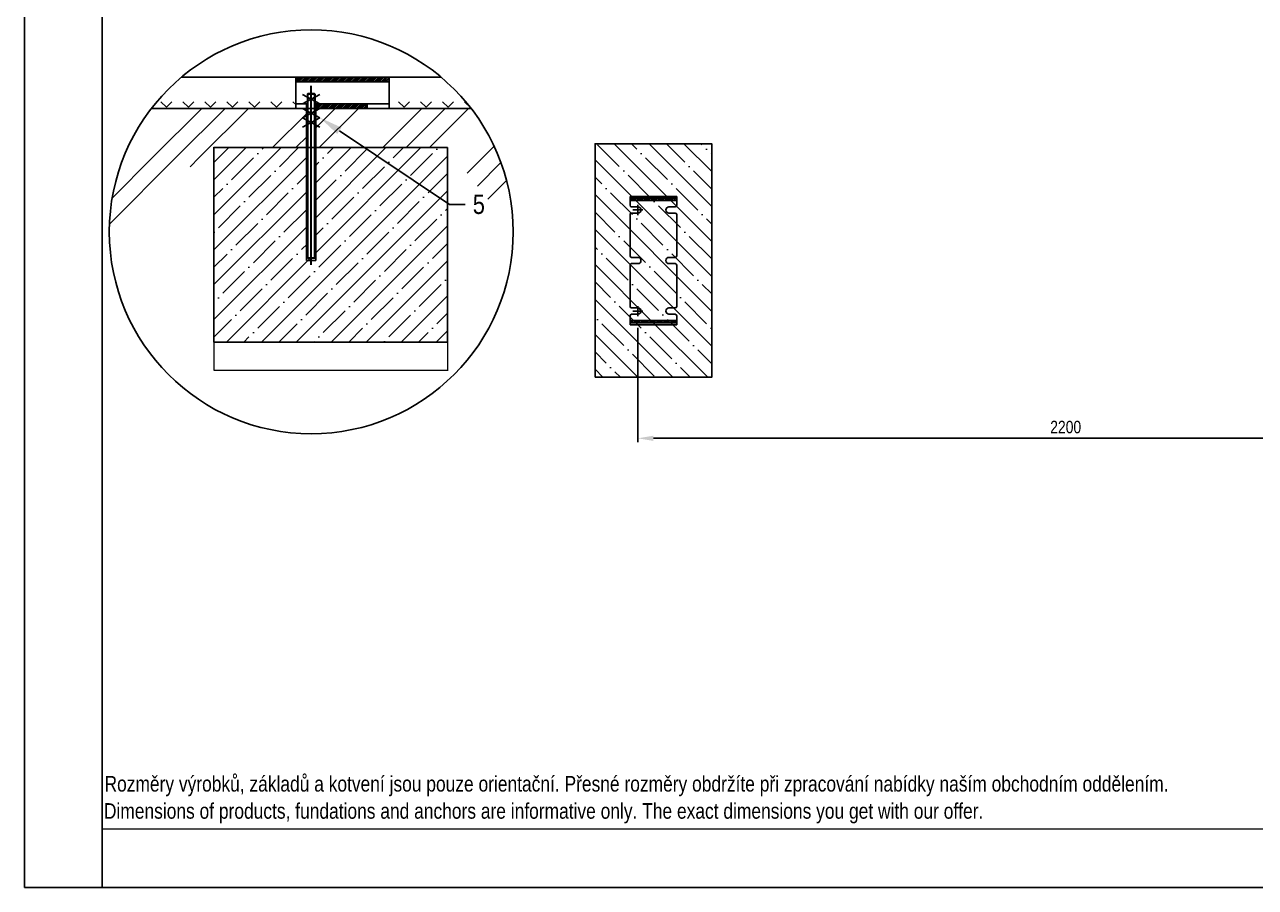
# Model space of a CAD drawing. Header units: millimetres. Extents: x 11758 to 17968, y 3782 to 8272.
# Drawn here: x 11758 to 14922, y 3782 to 5999 of the extents above; entities that cross this region are included whole.
import ezdxf
from ezdxf import colors
from ezdxf.entities.mleader import LeaderData, LeaderLine
from ezdxf.lldxf.tags import DXFTag
from ezdxf.math import Vec2, Vec3

# ---------------------------------------------------------------- set-up
doc = ezdxf.new("R2010")
doc.units = ezdxf.units.MM
doc.header["$LTSCALE"] = 0.1
doc.linetypes.add('DashDot', pattern=[15, 9, -3, 0, -3])
doc.layers.add('Nekreslit', color=6, linetype='Continuous', plot=False)
doc.layers.add('SRAFY', color=251, linetype='Continuous', lineweight=13)
doc.styles.add('SEACAD_Arial', font='arial.ttf', dxfattribs={"width": 0.8})
tags = doc.linetypes.add('CENTER2', pattern=[28.575, 19.05, -3.175, 3.175, -3.175]).pattern_tags.tags
tags[10:11] = [DXFTag(74, 4), DXFTag(75, 0), DXFTag(340, '0'), DXFTag(46, 0.0), DXFTag(50, 0.0), DXFTag(44, 0.0), DXFTag(45, 0.0)]
tags[8:9] = [DXFTag(74, 4), DXFTag(75, 0), DXFTag(340, '0'), DXFTag(46, 0.0), DXFTag(50, 0.0), DXFTag(44, 0.0), DXFTag(45, 0.0)]
tags[6:7] = [DXFTag(74, 4), DXFTag(75, 0), DXFTag(340, '0'), DXFTag(46, 0.0), DXFTag(50, 0.0), DXFTag(44, 0.0), DXFTag(45, 0.0)]
tags[4:5] = [DXFTag(74, 4), DXFTag(75, 0), DXFTag(340, '0'), DXFTag(46, 0.0), DXFTag(50, 0.0), DXFTag(44, 0.0), DXFTag(45, 0.0)]
tags = doc.linetypes.add('HIDDEN2', pattern=[4.7625, 3.175, -1.5875]).pattern_tags.tags
tags[6:7] = [DXFTag(74, 4), DXFTag(75, 0), DXFTag(340, '0'), DXFTag(46, 0.0), DXFTag(50, 0.0), DXFTag(44, 0.0), DXFTag(45, 0.0)]
tags[4:5] = [DXFTag(74, 4), DXFTag(75, 0), DXFTag(340, '0'), DXFTag(46, 0.0), DXFTag(50, 0.0), DXFTag(44, 0.0), DXFTag(45, 0.0)]
doc.dimstyles.new('ISO-25', dxfattribs={"dimtxt": 1.6, "dimasz": 2, "dimexe": 0.5, "dimexo": 1.5, "dimtad": 1, "dimdec": 0, "dimtxsty": 'SEACAD_Arial', "dimcen": 2, "dimadec": 0, "dimazin": 0, "dimtfac": 1, "dimtdec": 0, "dimtmove": 0, "dimatfit": 3, "dimfxl": 1, "dimarcsym": 0})

# ---------------------------------------------------------------- blocks, each defined once
blk = doc.blocks.new('*D12')
at = {"color": 0, "lineweight": -2, "transparency": 16777216}
for p, q in [((13334.7, 5219.9), (13334.7, 4926)), ((15534.7, 5219.9), (15534.7, 4926)), ((13374.7, 4936), (15494.7, 4936))]:
    blk.add_line(p, q, dxfattribs=at)
at = {"color": 0, "transparency": 16777216}
for points in [[(13374.7, 4942.7), (13374.7, 4929.3), (13334.7, 4936)], [(15494.7, 4942.7), (15494.7, 4929.3), (15534.7, 4936)]]:
    blk.add_solid(points, dxfattribs=at)
at = {"layer": 'Defpoints', "color": 0, "transparency": 16777216}
for p in [(13334.7, 5249.9), (15534.7, 5249.9), (15534.7, 4936)]:
    blk.add_point(p, dxfattribs=at)
at = {"color": 0, "transparency": 16777216, "insert": (14434.7, 4964.8), "char_height": 32, "attachment_point": 5, "style": 'SEACAD_Arial'}
blk.add_mtext('2200', dxfattribs=at)

msp = doc.modelspace()

# ---------------------------------------------------------------- hatches: boundary and pattern name
at = {"layer": 'SRAFY'}
h = msp.add_hatch(dxfattribs=at)
h.set_pattern_fill('ANSI31', color=256)
h.set_pattern_definition([(45, (8863.854, 146.4168), (-2.245064, 2.245064), [])])
h.paths.add_polyline_path([(12695.1, 5864), (12455.1, 5864), (12455.1, 5852), (12695.1, 5852)])
h.paths.add_polyline_path([(12639.1, 5796), (12511.1, 5796), (12511.1, 5784), (12639.1, 5784)])
h = msp.add_hatch(dxfattribs=at)
h.set_pattern_fill('TERACO', color=256, scale=20)
h.set_pattern_definition([(45, (3637.57, 469.345), (-28.28427, 28.28427), [20, -20]), (135, (3694.137, 469.345), (-28.28427, -28.28427), [20, -20])])
h.paths.add_polyline_path([(12084.3, 5784), (12084.3, 5807), (12455.1, 5807), (12455.1, 5784)])
h = msp.add_hatch(dxfattribs=at)
h.set_pattern_fill('TERACO', color=256, scale=20)
h.set_pattern_definition([(45, (4248.505, 469.345), (-28.28427, 28.28427), [20, -20]), (135, (4305.074, 469.345), (-28.28427, -28.28427), [20, -20])])
h.paths.add_polyline_path([(12695.3, 5784), (12695.3, 5807), (12896.9, 5807), (12896.9, 5784)])
h = msp.add_hatch(dxfattribs=at)
h.set_pattern_fill('GOST_GROUND', color=256, scale=20)
h.set_pattern_definition([(45, (5016.1, 1414.85), (282.8427, -2e-14), [400]), (45, (5076.1, 1414.85), (282.8427, -2e-14), [400]), (45, (5136.1, 1414.85), (282.8427, -2e-14), [400])])
edge = h.paths.add_edge_path()
edge.add_line((12485.1, 5784), (12463.1, 5784))
edge.add_line((12463.1, 5784), (12084.2, 5784))
edge.add_arc((12495.1, 5466.8), 519.1, 142.3369, 180)
edge.add_line((11976, 5466.8), (12245.1, 5683.4))
edge.add_line((12245.1, 5683.4), (12485.1, 5683.4))
edge.add_line((12485.1, 5683.4), (12485.1, 5784))
edge = h.paths.add_edge_path()
edge.add_line((12906, 5784), (12527.1, 5784))
edge.add_line((12527.1, 5784), (12505.1, 5784))
edge.add_line((12505.1, 5784), (12505.1, 5683.4))
edge.add_line((12505.1, 5683.4), (12845.1, 5683.4))
edge.add_line((12845.1, 5683.4), (13014.2, 5466.8))
edge.add_arc((12495.1, 5466.8), 519.1, 0, 37.6631)
h = msp.add_hatch(dxfattribs=at)
h.set_pattern_fill('ANSI35', color=256, scale=10)
h.set_pattern_definition([(45, (5016.105, 1514.536), (-44.9013, 44.90127), []), (45, (5061.006, 1514.536), (-44.9013, 44.90127), [79.375, -15.875, 0, -15.875])])
h.paths.add_polyline_path([(12845.1, 5683.4), (12505.1, 5683.4), (12505.1, 5398.7), (12485.1, 5398.7), (12485.1, 5683.4), (12245.1, 5683.4), (12245.1, 5183.4), (12845.1, 5183.4)])
h = msp.add_hatch(dxfattribs=at)
h.set_pattern_fill('ANSI35', color=256, scale=10, angle=90)
h.set_pattern_definition([(135, (8493.854, -303.583), (-44.9013, -44.9013), []), (135, (8493.854, -258.68), (-44.9013, -44.9013), [79.375, -15.875, 0, -15.875])])
h.paths.add_polyline_path([(13224.7, 5093), (13524.7, 5093), (13524.7, 5693), (13224.7, 5693)])
h.paths.add_polyline_path([(13314.7, 5553), (13434.7, 5553), (13434.7, 5547), (13314.7, 5547)], flags=16)
h.paths.add_polyline_path([(13314.7, 5239), (13434.7, 5239), (13434.7, 5233), (13314.7, 5233)], flags=16)
h.paths.add_polyline_path([(15424.7, 5693), (15424.7, 5093), (15724.7, 5093), (15724.7, 5693)])
h.paths.add_polyline_path([(15514.7, 5553), (15634.7, 5553), (15634.7, 5547), (15514.7, 5547)], flags=16)
h.paths.add_polyline_path([(15514.7, 5239), (15634.7, 5239), (15634.7, 5233), (15514.7, 5233)], flags=16)
h = msp.add_hatch(dxfattribs=at)
h.set_pattern_fill('ANSI31', color=256)
h.set_pattern_definition([(45, (8683.0025, -3878.5178), (-2.245064, 2.245064), [])])
h.paths.add_polyline_path([(13434.7, 5239), (13314.7, 5239), (13314.7, 5233), (13434.7, 5233)])
h.paths.add_polyline_path([(13434.7, 5553), (13314.7, 5553), (13314.7, 5547), (13434.7, 5547)])

# ---------------------------------------------------------------- linework, layer by layer
for p, q in [((12160.8, 5864), (12829.3, 5864)), ((12486.7, 5822), (12503.5, 5822)), ((12486.7, 5822), (12486.7, 5398.7)), ((12503.5, 5398.7), (12503.5, 5822)), ((12485.1, 5796), (12455.1, 5796)), ((12472.6, 5820), (12517.6, 5796)), ((12472.6, 5796), (12517.6, 5820)), ((12511.1, 5796), (12505.1, 5796)), ((12639.1, 5796), (12695.1, 5796)), ((12463.1, 5784), (12084.2, 5784)), ((12463.1, 5784), (12906, 5784)), ((12472.6, 5784), (12517.6, 5760)), ((12472.6, 5760), (12517.6, 5784)), ((12472.6, 5760), (12517.6, 5736)), ((12472.6, 5736), (12517.6, 5760)), ((12527.1, 5784), (12906, 5784)), ((12245.1, 5583.7), (12245.1, 5684.4)), ((13314.7, 5534.5), (13314.7, 5558)), ((13314.7, 5558), (13434.7, 5558)), ((13434.7, 5558), (13434.7, 5534.5)), ((13434.7, 5511), (13434.7, 5405)), ((13434.7, 5381), (13434.7, 5274.9)), ((13434.7, 5228), (13314.7, 5228)), ((13434.7, 5251.4), (13434.7, 5228))]:
    msp.add_line(p, q)
at = {"ltscale": 0.5}
for p, q in [((12455.1, 5852), (12695.1, 5852)), ((12639.1, 5796), (12511.1, 5796)), ((13334.7, 5531), (13318.7, 5531)), ((13318.7, 5515), (13334.7, 5515)), ((13430.7, 5531), (13414.7, 5531)), ((13414.7, 5515), (13430.7, 5515)), ((13334.7, 5401), (13318.7, 5401)), ((13318.7, 5385), (13334.7, 5385)), ((13430.7, 5401), (13414.7, 5401)), ((13414.7, 5385), (13430.7, 5385)), ((13334.7, 5271), (13318.7, 5271)), ((13318.7, 5255), (13334.7, 5255)), ((13430.7, 5271), (13414.7, 5271)), ((13414.7, 5255), (13430.7, 5255))]:
    msp.add_line(p, q, dxfattribs=at)
at = {"color": 7, "linetype": 'HIDDEN2'}
for p, q in [((12486.7, 5822), (12485.1, 5820.4)), ((12505.1, 5820.4), (12503.5, 5822)), ((12483.1, 5794), (12483.1, 5583.7)), ((12505.1, 5820.4), (12485.1, 5820.4)), ((12507.1, 5583.7), (12507.1, 5794)), ((12485.1, 5784), (12485.1, 5784)), ((12505.1, 5784), (12505.1, 5784)), ((12483.1, 5583.7), (12483.1, 5392.7)), ((12507.1, 5392.7), (12507.1, 5583.7)), ((12483.1, 5392.7), (12507.1, 5392.7)), ((12485.1, 5400.3), (12505.1, 5400.3)), ((12485.1, 5400.3), (12486.7, 5398.7)), ((12495.1, 5398.7), (12486.7, 5398.7)), ((12503.5, 5398.7), (12495.1, 5398.7)), ((12503.5, 5398.7), (12505.1, 5400.3))]:
    msp.add_line(p, q, dxfattribs=at)
at = {"color": 7, "linetype": 'DashDot', "lineweight": 30}
msp.add_line((12495.1, 5382), (12495.1, 5842), dxfattribs=at)
at = {"color": 7, "linetype": 'Continuous'}
for p, q in [((12485.1, 5820.4), (12485.1, 5400.3)), ((12505.1, 5400.3), (12505.1, 5820.4)), ((12245.1, 5183.4), (12245.1, 5683.4)), ((12245.1, 5683.4), (12845.1, 5683.4)), ((12845.1, 5683.4), (12845.1, 5183.4)), ((12845.1, 5683.4), (12845.1, 5183.4)), ((12845.1, 5214.5), (12845.1, 5582.7)), ((12245.1, 5183.4), (12845.1, 5183.4))]:
    msp.add_line(p, q, dxfattribs=at)
at = {"linetype": 'HIDDEN2', "ltscale": 0.1}
for p, q in [((12511.1, 5796), (12511.1, 5784)), ((12639.1, 5796), (12639.1, 5784))]:
    msp.add_line(p, q, dxfattribs=at)
at = {"linetype": 'CENTER2', "ltscale": 0.1}
for p, q in [((13321.7, 5523), (13347.8, 5523)), ((13334.7, 5509.9), (13334.7, 5536)), ((13321.7, 5263), (13347.8, 5263)), ((13334.7, 5249.9), (13334.7, 5276))]:
    msp.add_line(p, q, dxfattribs=at)
at = {"color": 0, "ltscale": 0.5}
msp.add_lwpolyline([(12695.1, 5864), (12455.1, 5864), (12455.1, 5784), (12695.1, 5784)], close=True, dxfattribs=at)
msp.add_lwpolyline([(13224.7, 5093), (13524.7, 5093), (13524.7, 5693), (13224.7, 5693)], close=True)
at = {"ltscale": 0.5}
for points in [[(13434.7, 5553), (13434.7, 5547), (13314.7, 5547), (13314.7, 5553)], [(13434.7, 5233), (13434.7, 5239), (13314.7, 5239), (13314.7, 5233)]]:
    msp.add_lwpolyline(points, close=True, dxfattribs=at)
for points in [[(13314.7, 5405), (13314.7, 5511)], [(13314.7, 5275), (13314.7, 5381)], [(13314.7, 5228), (13314.7, 5251)]]:
    msp.add_lwpolyline(points)
at = {"color": 7, "linetype": 'Continuous'}
msp.add_circle((12495.1, 5466.8), 519.1, dxfattribs=at)
at = {"ltscale": 0.5}
for centre, radius, start, end in [((13318.7, 5535), 4, 180, 270), ((13318.7, 5511), 4, 90, 180), ((13334.7, 5523), 8, 270, 90), ((13414.7, 5523), 8, 90, 270), ((13430.7, 5535), 4, 270, 0), ((13430.7, 5511), 4, 0, 90), ((13318.7, 5405), 4, 180, 270), ((13318.7, 5381), 4, 90, 180), ((13334.7, 5393), 8, 270, 90), ((13414.7, 5393), 8, 90, 270), ((13430.7, 5405), 4, 270, 0), ((13430.7, 5381), 4, 0, 90), ((13318.7, 5275), 4, 180, 270), ((13318.7, 5251), 4, 90, 180), ((13334.7, 5263), 8, 270, 90), ((13414.7, 5263), 8, 90, 270), ((13430.7, 5275), 4, 270, 0), ((13430.7, 5251), 4, 0, 90)]:
    msp.add_arc(centre, radius, start, end, dxfattribs=at)
at = {"layer": 'Nekreslit'}
msp.add_line((11957.9, 3932), (16767.7, 3931.6), dxfattribs=at)
for points in [[(11758.3, 3781.7), (17968.3, 3781.7), (17968.3, 8271.7), (11758.3, 8271.7)], [(11957.9, 3781.7), (16568.2, 3781.7), (16568.2, 7771.7), (11957.9, 7771.7)]]:
    msp.add_lwpolyline(points, close=True, dxfattribs=at)
at = {"layer": 'SRAFY'}
for p, q in [((12245.1, 5183.4), (12245.1, 5111.6)), ((12845.1, 5183.4), (12845.1, 5111.6)), ((12245.1, 5111.6), (12846.9, 5111.6))]:
    msp.add_line(p, q, dxfattribs=at)

# ---------------------------------------------------------------- texts
at = {"style": 'SEACAD_Arial', "width": 0.8}
for s, p in [('Rozměry výrobků, základů a kotvení jsou pouze orientační. Přesné rozměry obdržíte při zpracování nabídky naším obchodním oddělením.', (11963.7, 4028)), ('Dimensions of products, fundations and anchors are informative only. The exact dimensions you get with our offer.', (11962.1, 3958.2))]:
    msp.add_text(s, height=39.9982, dxfattribs=at).set_placement(p)

# ---------------------------------------------------------------- dimensions: what is measured, and where the dimension line sits
dim = msp.add_linear_dim(base=(15534.7, 4936), p1=(13334.7, 5249.9), p2=(15534.7, 5249.9), dimstyle='ISO-25', override={"dimrnd": 10})
dim.commit()
dim.dimension.update_dxf_attribs({"geometry": '*D12', "text_midpoint": (14434.7, 4964.8)})

# ---------------------------------------------------------------- leaders
ml = msp.add_multileader_mtext('Standard')
ml.set_content('5', color=256, style='SEACAD_Arial')
ml.set_leader_properties()
ml.build(insert=Vec2(0, 0))
ml.multileader.update_dxf_attribs({"text_right_attachment_type": 6, "dogleg_length": 2, "arrow_head_size": 60, "scale": 20})
ctx = ml.context
ctx.base_point, ctx.scale, ctx.char_height, ctx.arrow_head_size, ctx.landing_gap_size, ctx.plane_origin = Vec3(12890.5, 5537.2), 20, 50, 60, 20, Vec3(12379.8, 5675)
ctx.right_attachment = 6
notes = []
notes.append((ctx, [(0, (1, 1, 0), (12850.5, 5537.2), (1, 0), 40, [(0, [(12517.6, 5760)], 0, [])])]))
ctx.mtext.insert, ctx.mtext.flow_direction = Vec3(12910.5, 5562.7), 5
for ctx, leaders in notes:
    for number, flags, end, landing, length, lines in leaders:
        leader = LeaderData()
        leader.index, (leader.has_last_leader_line, leader.has_dogleg_vector, leader.attachment_direction) = number, flags
        leader.last_leader_point, leader.dogleg_vector, leader.dogleg_length = Vec3(end), Vec3(landing), length
        for number, points, colour, breaks in lines:
            line = LeaderLine()
            line.index, line.vertices, line.color, line.breaks = number, Vec3.list(points), colors.encode_raw_color(colour), breaks
            leader.lines.append(line)
        ctx.leaders.append(leader)

doc.saveas('drawing.dxf')
